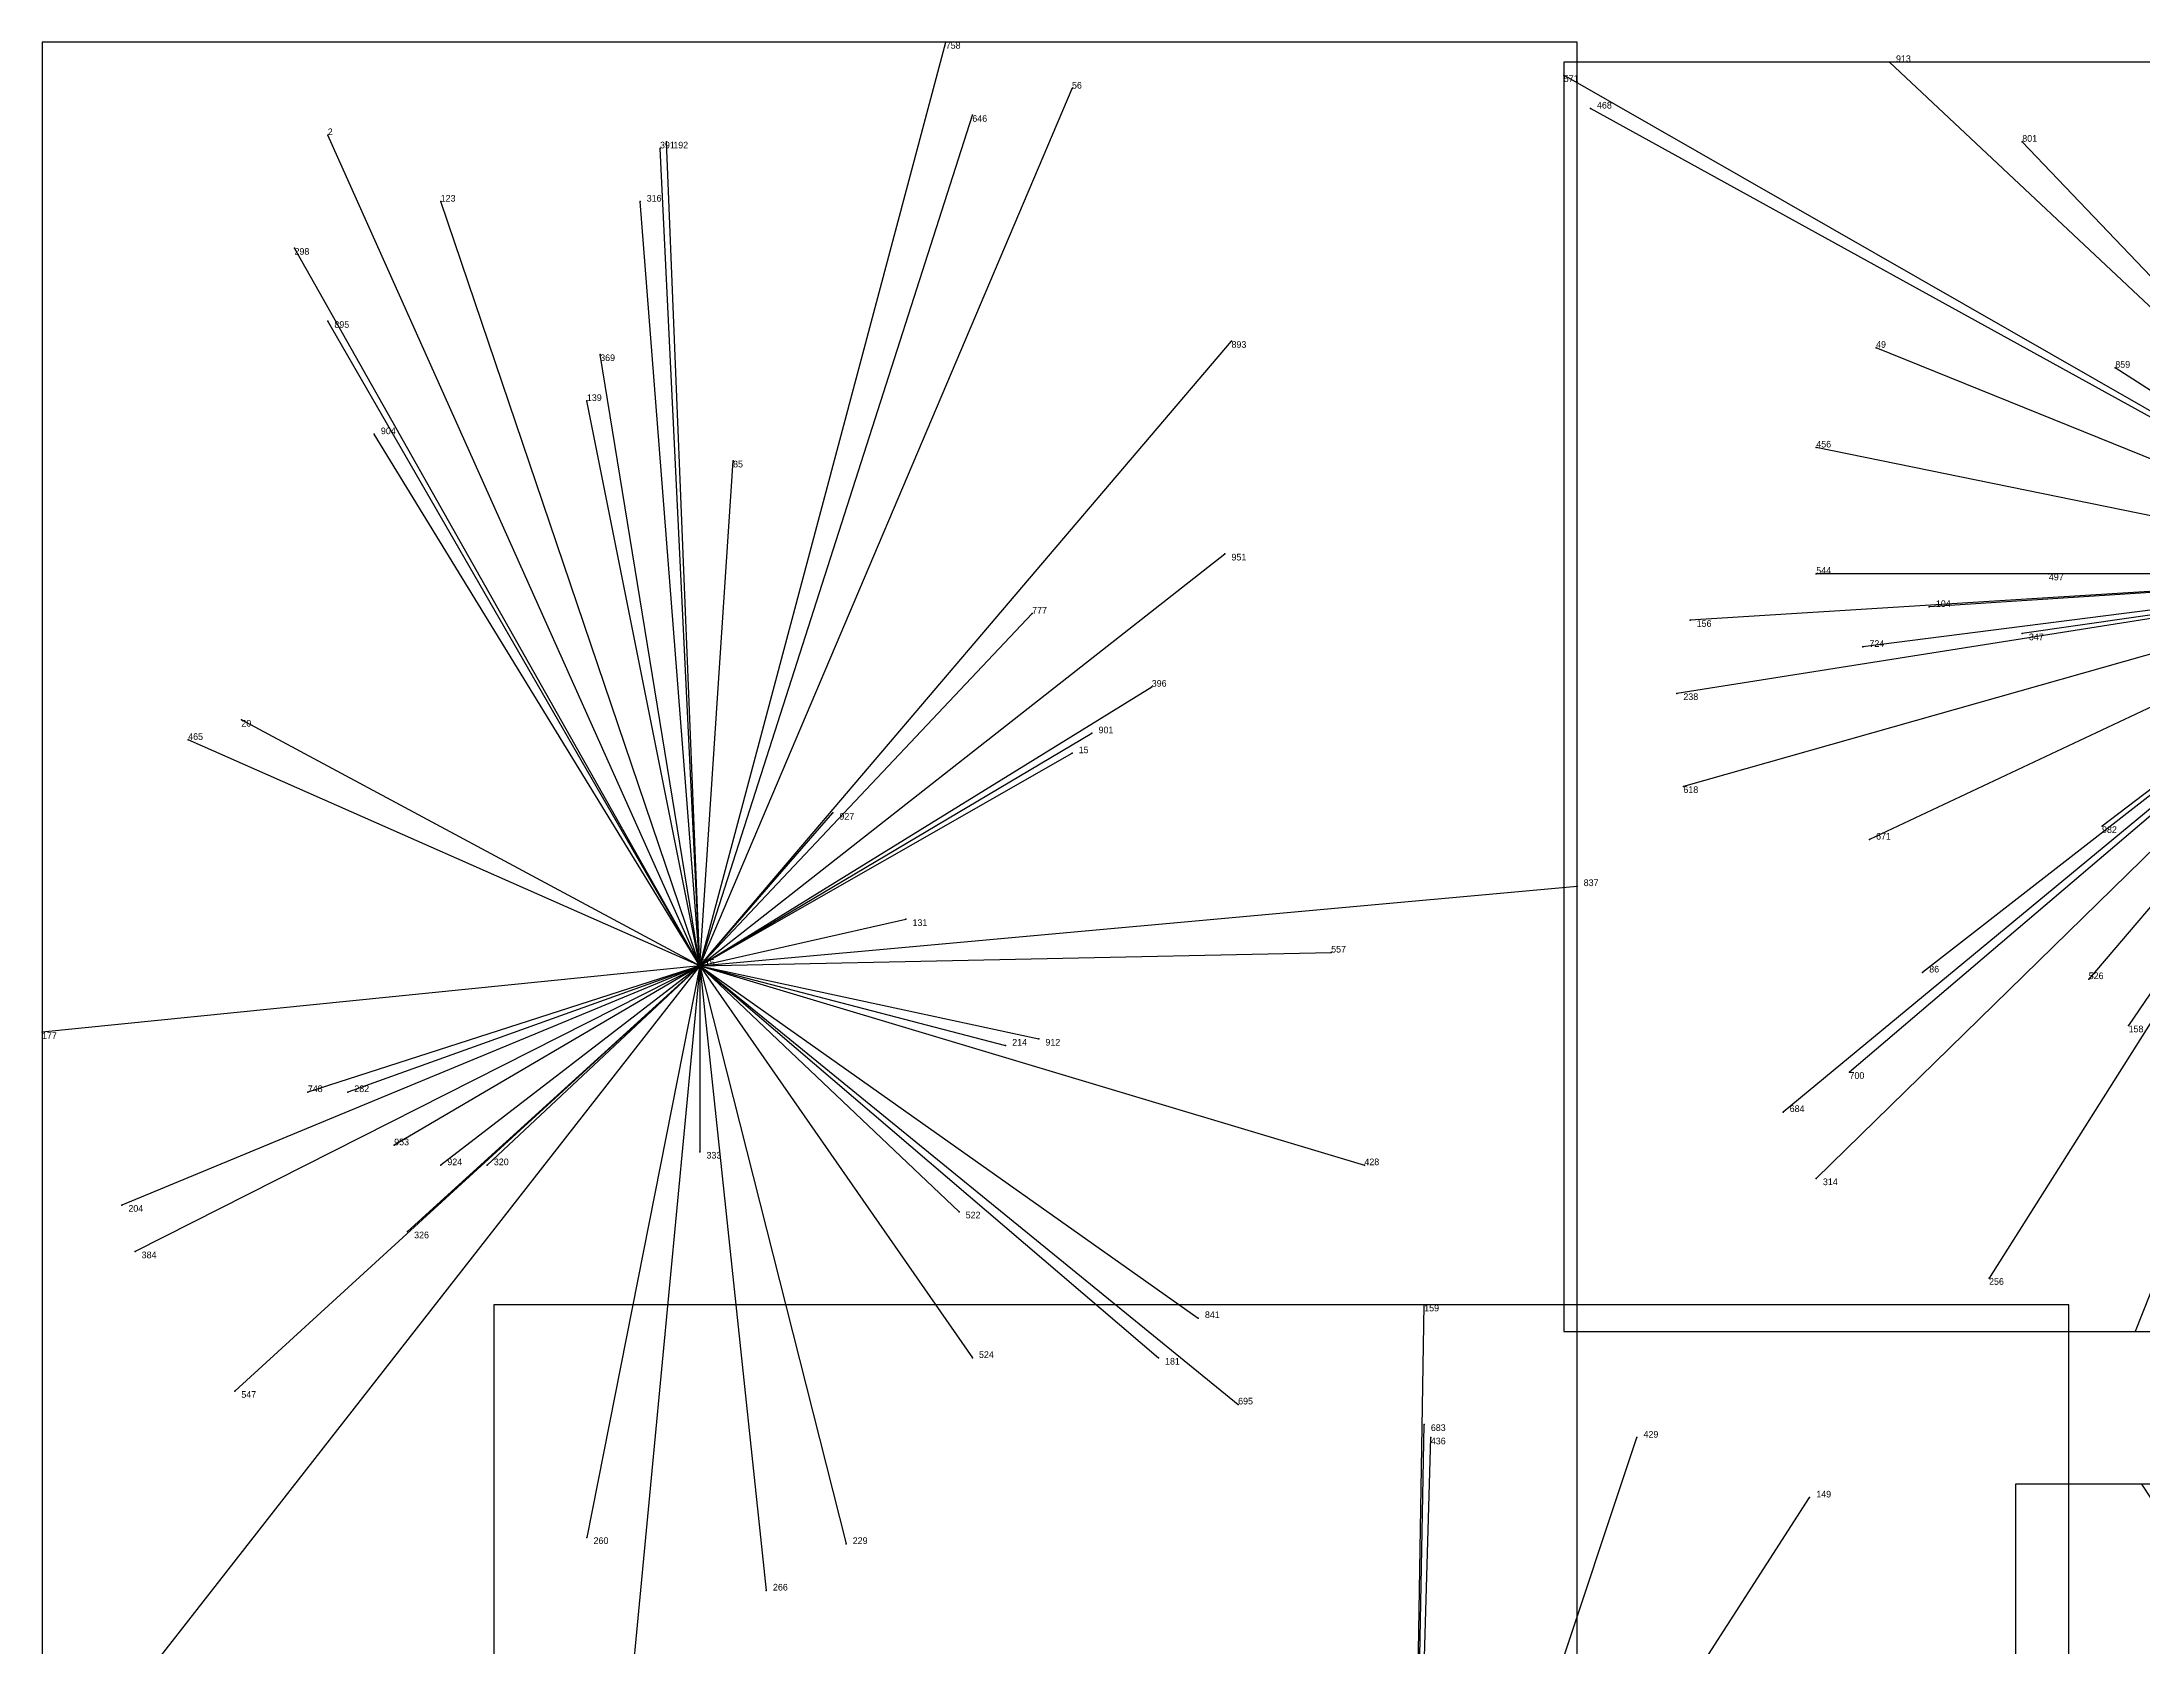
# Model space of a CAD drawing. Extents: x 0 to 1, y 0 to 1.
# Drawn here: x 0.2 to 0.516, y 0.7585 to 1 of the extents above; entities that cross this region are included whole.
import ezdxf

# ---------------------------------------------------------------- set-up
doc = ezdxf.new("R2010")
doc.units = 0
for name, color, linetype in [('Clients', 3, 'CONTINUOUS'), ('Facilities', 3, 'CONTINUOUS'), ('Facilities_lines', 3, 'CONTINUOUS'), ('Min_max_boxes', 1, 'CONTINUOUS'), ('Normals', 1, 'CONTINUOUS'), ('Source_points', 5, 'CONTINUOUS'), ('Text', 3, 'CONTINUOUS')]:
    doc.layers.add(name, color=color, linetype=linetype)

msp = doc.modelspace()

# ---------------------------------------------------------------- linework, layer by layer
at = {"layer": 'Clients', "color": 5}
for p in [(0.336, 1), (0.478, 0.997), (0.355, 0.993), (0.429, 0.995), (0.433, 0.99), (0.243, 0.986), (0.34, 0.989), (0.293, 0.984), (0.294, 0.985), (0.498, 0.985), (0.26, 0.976), (0.29, 0.976), (0.238, 0.969), (0.243, 0.958), (0.379, 0.955), (0.284, 0.953), (0.476, 0.954), (0.512, 0.951), (0.282, 0.946), (0.25, 0.941), (0.467, 0.939), (0.304, 0.937), (0.378, 0.923), (0.467, 0.92), (0.502, 0.92), (0.349, 0.914), (0.484, 0.915), (0.448, 0.913), (0.498, 0.911), (0.474, 0.909), (0.367, 0.903), (0.446, 0.902), (0.23, 0.898), (0.222, 0.895), (0.358, 0.896), (0.355, 0.893), (0.447, 0.888), (0.319, 0.884), (0.51, 0.882), (0.475, 0.88), (0.431, 0.873), (0.33, 0.868), (0.394, 0.863), (0.483, 0.86), (0.508, 0.859), (0.2, 0.851), (0.514, 0.852), (0.345, 0.849), (0.35, 0.85), (0.472, 0.845), (0.24, 0.842), (0.246, 0.842), (0.462, 0.839), (0.253, 0.834), (0.299, 0.833), (0.26, 0.831), (0.267, 0.831), (0.399, 0.831), (0.467, 0.829), (0.212, 0.825), (0.338, 0.824), (0.255, 0.821), (0.214, 0.818), (0.493, 0.814), (0.408, 0.81), (0.374, 0.808), (0.515, 0.806), (0.34, 0.802), (0.368, 0.802), (0.229, 0.797), (0.38, 0.795), (0.408, 0.792), (0.409, 0.79), (0.44, 0.79), (0.466, 0.781), (0.516, 0.783), (0.282, 0.775), (0.321, 0.774), (0.309, 0.767)]:
    msp.add_point(p, dxfattribs=at)
at = {"layer": 'Facilities', "color": 3}
msp.add_point((0.299, 0.861), dxfattribs=at)
at = {"layer": 'Facilities_lines', "color": 3}
for p, q in [((0.299, 0.861), (0.336, 1)), ((0.56, 0.92), (0.478, 0.997)), ((0.299, 0.861), (0.355, 0.993)), ((0.56, 0.92), (0.429, 0.995)), ((0.56, 0.92), (0.433, 0.99)), ((0.299, 0.861), (0.243, 0.986)), ((0.299, 0.861), (0.34, 0.989)), ((0.299, 0.861), (0.293, 0.984)), ((0.299, 0.861), (0.294, 0.985)), ((0.56, 0.92), (0.498, 0.985)), ((0.299, 0.861), (0.26, 0.976)), ((0.299, 0.861), (0.29, 0.976)), ((0.299, 0.861), (0.238, 0.969)), ((0.299, 0.861), (0.243, 0.958)), ((0.299, 0.861), (0.379, 0.955)), ((0.299, 0.861), (0.284, 0.953)), ((0.56, 0.92), (0.476, 0.954)), ((0.56, 0.92), (0.512, 0.951)), ((0.299, 0.861), (0.282, 0.946)), ((0.299, 0.861), (0.25, 0.941)), ((0.56, 0.92), (0.467, 0.939)), ((0.299, 0.861), (0.304, 0.937)), ((0.299, 0.861), (0.378, 0.923)), ((0.56, 0.92), (0.446, 0.902)), ((0.56, 0.92), (0.447, 0.888)), ((0.56, 0.92), (0.448, 0.913)), ((0.56, 0.92), (0.462, 0.839)), ((0.56, 0.92), (0.467, 0.829)), ((0.56, 0.92), (0.467, 0.92)), ((0.56, 0.92), (0.472, 0.845)), ((0.56, 0.92), (0.474, 0.909)), ((0.56, 0.92), (0.475, 0.88)), ((0.56, 0.92), (0.483, 0.86)), ((0.56, 0.92), (0.484, 0.915)), ((0.56, 0.92), (0.493, 0.814)), ((0.56, 0.92), (0.498, 0.911)), ((0.56, 0.92), (0.502, 0.92)), ((0.56, 0.92), (0.508, 0.859)), ((0.56, 0.92), (0.51, 0.882)), ((0.56, 0.92), (0.514, 0.852)), ((0.56, 0.92), (0.515, 0.806)), ((0.299, 0.861), (0.349, 0.914)), ((0.299, 0.861), (0.367, 0.903)), ((0.299, 0.861), (0.23, 0.898)), ((0.299, 0.861), (0.222, 0.895)), ((0.299, 0.861), (0.358, 0.896)), ((0.299, 0.861), (0.355, 0.893)), ((0.299, 0.861), (0.319, 0.884)), ((0.299, 0.861), (0.431, 0.873)), ((0.299, 0.861), (0.33, 0.868)), ((0.299, 0.861), (0.394, 0.863)), ((0.299, 0.861), (0.2, 0.851)), ((0.299, 0.861), (0.212, 0.825)), ((0.299, 0.861), (0.213, 0.751)), ((0.299, 0.861), (0.214, 0.818)), ((0.299, 0.861), (0.229, 0.797)), ((0.299, 0.861), (0.24, 0.842)), ((0.299, 0.861), (0.246, 0.842)), ((0.299, 0.861), (0.253, 0.834)), ((0.299, 0.861), (0.255, 0.821)), ((0.299, 0.861), (0.26, 0.831)), ((0.299, 0.861), (0.267, 0.831)), ((0.299, 0.861), (0.282, 0.775)), ((0.299, 0.861), (0.287, 0.735)), ((0.299, 0.861), (0.309, 0.767)), ((0.299, 0.861), (0.321, 0.774)), ((0.299, 0.861), (0.345, 0.849)), ((0.299, 0.861), (0.299, 0.833)), ((0.299, 0.861), (0.338, 0.824)), ((0.299, 0.861), (0.34, 0.802)), ((0.299, 0.861), (0.368, 0.802)), ((0.299, 0.861), (0.399, 0.831)), ((0.299, 0.861), (0.38, 0.795)), ((0.299, 0.861), (0.374, 0.808)), ((0.299, 0.861), (0.35, 0.85)), ((0.406, 0.688), (0.408, 0.81)), ((0.406, 0.688), (0.408, 0.792)), ((0.406, 0.688), (0.44, 0.79)), ((0.406, 0.688), (0.409, 0.79)), ((0.406, 0.688), (0.466, 0.781)), ((0.584, 0.679), (0.516, 0.783))]:
    msp.add_line(p, q, dxfattribs=at)
at = {"layer": 'Min_max_boxes', "color": 1}
for p, q in [((0.431, 1), (0.2, 1)), ((0.2, 1), (0.2, 0.735)), ((0.431, 1), (0.2, 1)), ((0.2, 1), (0.2, 0.735)), ((0.2, 1), (0.2, 1)), ((0.431, 0.735), (0.431, 1)), ((0.431, 0.735), (0.431, 1)), ((0.431, 1), (0.431, 1)), ((0.702, 0.997), (0.429, 0.997)), ((0.429, 0.997), (0.429, 0.806)), ((0.702, 0.997), (0.429, 0.997)), ((0.429, 0.997), (0.429, 0.806)), ((0.429, 0.997), (0.429, 0.997)), ((0.505, 0.81), (0.268, 0.81)), ((0.268, 0.81), (0.268, 0.538)), ((0.505, 0.81), (0.268, 0.81)), ((0.268, 0.81), (0.268, 0.538)), ((0.268, 0.81), (0.268, 0.81)), ((0.505, 0.538), (0.505, 0.81)), ((0.505, 0.538), (0.505, 0.81)), ((0.505, 0.81), (0.505, 0.81)), ((0.429, 0.806), (0.702, 0.806)), ((0.429, 0.806), (0.702, 0.806)), ((0.429, 0.806), (0.429, 0.806)), ((0.712, 0.783), (0.497, 0.783)), ((0.497, 0.783), (0.497, 0.546)), ((0.712, 0.783), (0.497, 0.783)), ((0.497, 0.783), (0.497, 0.546)), ((0.497, 0.783), (0.497, 0.783))]:
    msp.add_line(p, q, dxfattribs=at)
at = {"layer": 'Normals', "color": 1}
for p, q in [((0.336, 1), (0.336, 1, 0.1)), ((0.478, 0.997), (0.478, 0.997, 0.1)), ((0.355, 0.993), (0.355, 0.993, 0.1)), ((0.429, 0.995), (0.429, 0.995, 0.1)), ((0.433, 0.99), (0.433, 0.99, 0.1)), ((0.243, 0.986), (0.243, 0.986, 0.1)), ((0.34, 0.989), (0.34, 0.989, 0.1)), ((0.293, 0.984), (0.293, 0.984, 0.1)), ((0.294, 0.985), (0.294, 0.985, 0.1)), ((0.498, 0.985), (0.498, 0.985, 0.1)), ((0.26, 0.976), (0.26, 0.976, 0.1)), ((0.29, 0.976), (0.29, 0.976, 0.1)), ((0.238, 0.969), (0.238, 0.969, 0.1)), ((0.243, 0.958), (0.243, 0.958, 0.1)), ((0.379, 0.955), (0.379, 0.955, 0.1)), ((0.284, 0.953), (0.284, 0.953, 0.1)), ((0.476, 0.954), (0.476, 0.954, 0.1)), ((0.512, 0.951), (0.512, 0.951, 0.1)), ((0.282, 0.946), (0.282, 0.946, 0.1)), ((0.25, 0.941), (0.25, 0.941, 0.1)), ((0.467, 0.939), (0.467, 0.939, 0.1)), ((0.304, 0.937), (0.304, 0.937, 0.1)), ((0.378, 0.923), (0.378, 0.923, 0.1)), ((0.467, 0.92), (0.467, 0.92, 0.1)), ((0.502, 0.92), (0.502, 0.92, 0.1)), ((0.349, 0.914), (0.349, 0.914, 0.1)), ((0.484, 0.915), (0.484, 0.915, 0.1)), ((0.448, 0.913), (0.448, 0.913, 0.1)), ((0.498, 0.911), (0.498, 0.911, 0.1)), ((0.474, 0.909), (0.474, 0.909, 0.1)), ((0.367, 0.903), (0.367, 0.903, 0.1)), ((0.446, 0.902), (0.446, 0.902, 0.1)), ((0.23, 0.898), (0.23, 0.898, 0.1)), ((0.222, 0.895), (0.222, 0.895, 0.1)), ((0.358, 0.896), (0.358, 0.896, 0.1)), ((0.355, 0.893), (0.355, 0.893, 0.1)), ((0.447, 0.888), (0.447, 0.888, 0.1)), ((0.319, 0.884), (0.319, 0.884, 0.1)), ((0.51, 0.882), (0.51, 0.882, 0.1)), ((0.475, 0.88), (0.475, 0.88, 0.1)), ((0.431, 0.873), (0.431, 0.873, 0.1)), ((0.33, 0.868), (0.33, 0.868, 0.1)), ((0.394, 0.863), (0.394, 0.863, 0.1)), ((0.299, 0.861), (0.299, 0.861, 0.1)), ((0.483, 0.86), (0.483, 0.86, 0.1)), ((0.508, 0.859), (0.508, 0.859, 0.1)), ((0.2, 0.851), (0.2, 0.851, 0.1)), ((0.514, 0.852), (0.514, 0.852, 0.1)), ((0.345, 0.849), (0.345, 0.849, 0.1)), ((0.35, 0.85), (0.35, 0.85, 0.1)), ((0.472, 0.845), (0.472, 0.845, 0.1)), ((0.24, 0.842), (0.24, 0.842, 0.1)), ((0.246, 0.842), (0.246, 0.842, 0.1)), ((0.462, 0.839), (0.462, 0.839, 0.1)), ((0.253, 0.834), (0.253, 0.834, 0.1)), ((0.299, 0.833), (0.299, 0.833, 0.1)), ((0.26, 0.831), (0.26, 0.831, 0.1)), ((0.267, 0.831), (0.267, 0.831, 0.1)), ((0.399, 0.831), (0.399, 0.831, 0.1)), ((0.467, 0.829), (0.467, 0.829, 0.1)), ((0.212, 0.825), (0.212, 0.825, 0.1)), ((0.338, 0.824), (0.338, 0.824, 0.1)), ((0.255, 0.821), (0.255, 0.821, 0.1)), ((0.214, 0.818), (0.214, 0.818, 0.1)), ((0.493, 0.814), (0.493, 0.814, 0.1)), ((0.408, 0.81), (0.408, 0.81, 0.1)), ((0.374, 0.808), (0.374, 0.808, 0.1)), ((0.515, 0.806), (0.515, 0.806, 0.1)), ((0.34, 0.802), (0.34, 0.802, 0.1)), ((0.368, 0.802), (0.368, 0.802, 0.1)), ((0.229, 0.797), (0.229, 0.797, 0.1)), ((0.38, 0.795), (0.38, 0.795, 0.1)), ((0.408, 0.792), (0.408, 0.792, 0.1)), ((0.409, 0.79), (0.409, 0.79, 0.1)), ((0.44, 0.79), (0.44, 0.79, 0.1)), ((0.466, 0.781), (0.466, 0.781, 0.1)), ((0.516, 0.783), (0.516, 0.783, 0.1)), ((0.282, 0.775), (0.282, 0.775, 0.1)), ((0.321, 0.774), (0.321, 0.774, 0.1)), ((0.309, 0.767), (0.309, 0.767, 0.1))]:
    msp.add_line(p, q, dxfattribs=at)
at = {"layer": 'Source_points', "color": 5}
for p in [(0.336, 1), (0.478, 0.997), (0.355, 0.993), (0.429, 0.995), (0.433, 0.99), (0.243, 0.986), (0.34, 0.989), (0.293, 0.984), (0.294, 0.985), (0.498, 0.985), (0.26, 0.976), (0.29, 0.976), (0.238, 0.969), (0.243, 0.958), (0.379, 0.955), (0.284, 0.953), (0.476, 0.954), (0.512, 0.951), (0.282, 0.946), (0.25, 0.941), (0.467, 0.939), (0.304, 0.937), (0.378, 0.923), (0.467, 0.92), (0.502, 0.92), (0.349, 0.914), (0.484, 0.915), (0.448, 0.913), (0.498, 0.911), (0.474, 0.909), (0.367, 0.903), (0.446, 0.902), (0.23, 0.898), (0.222, 0.895), (0.358, 0.896), (0.355, 0.893), (0.447, 0.888), (0.319, 0.884), (0.51, 0.882), (0.475, 0.88), (0.431, 0.873), (0.33, 0.868), (0.394, 0.863), (0.299, 0.861), (0.483, 0.86), (0.508, 0.859), (0.2, 0.851), (0.514, 0.852), (0.345, 0.849), (0.35, 0.85), (0.472, 0.845), (0.24, 0.842), (0.246, 0.842), (0.462, 0.839), (0.253, 0.834), (0.299, 0.833), (0.26, 0.831), (0.267, 0.831), (0.399, 0.831), (0.467, 0.829), (0.212, 0.825), (0.338, 0.824), (0.255, 0.821), (0.214, 0.818), (0.493, 0.814), (0.408, 0.81), (0.374, 0.808), (0.515, 0.806), (0.34, 0.802), (0.368, 0.802), (0.229, 0.797), (0.38, 0.795), (0.408, 0.792), (0.409, 0.79), (0.44, 0.79), (0.466, 0.781), (0.516, 0.783), (0.282, 0.775), (0.321, 0.774), (0.309, 0.767)]:
    msp.add_point(p, dxfattribs=at)

# ---------------------------------------------------------------- texts
at = {"layer": 'Text', "color": 3}
for s, p in [('758', (0.336, 0.999)), ('913', (0.479, 0.997)), ('56', (0.355, 0.993)), ('571', (0.429, 0.994)), ('468', (0.434, 0.99)), ('2', (0.243, 0.986)), ('646', (0.34, 0.988)), ('801', (0.498, 0.985)), ('391', (0.293, 0.984)), ('192', (0.295, 0.984)), ('123', (0.26, 0.976)), ('316', (0.291, 0.976)), ('298', (0.238, 0.968)), ('895', (0.244, 0.957)), ('893', (0.379, 0.954)), ('49', (0.476, 0.954)), ('369', (0.284, 0.952)), ('859', (0.512, 0.951)), ('139', (0.282, 0.946)), ('904', (0.251, 0.941)), ('456', (0.467, 0.939)), ('85', (0.304, 0.936)), ('951', (0.379, 0.922)), ('544', (0.467, 0.92)), ('497', (0.502, 0.919)), ('777', (0.349, 0.914)), ('104', (0.485, 0.915)), ('156', (0.449, 0.912)), ('347', (0.499, 0.91)), ('724', (0.475, 0.909)), ('396', (0.367, 0.903)), ('238', (0.447, 0.901)), ('20', (0.23, 0.897)), ('465', (0.222, 0.895)), ('901', (0.359, 0.896)), ('15', (0.356, 0.893)), ('618', (0.447, 0.887)), ('927', (0.32, 0.883)), ('982', (0.51, 0.881)), ('671', (0.476, 0.88)), ('837', (0.432, 0.873)), ('131', (0.331, 0.867)), ('557', (0.394, 0.863)), ('615', (0.299, 0.861)), ('86', (0.484, 0.86)), ('526', (0.508, 0.859)), ('177', (0.2, 0.85)), ('158', (0.514, 0.851)), ('214', (0.346, 0.849)), ('912', (0.351, 0.849)), ('700', (0.472, 0.844)), ('748', (0.24, 0.842)), ('282', (0.247, 0.842)), ('684', (0.463, 0.839)), ('953', (0.253, 0.834)), ('924', (0.261, 0.831)), ('320', (0.268, 0.831)), ('333', (0.3, 0.832)), ('428', (0.399, 0.831)), ('314', (0.468, 0.828)), ('204', (0.213, 0.824)), ('522', (0.339, 0.823)), ('326', (0.256, 0.82)), ('384', (0.215, 0.817)), ('256', (0.493, 0.813)), ('841', (0.375, 0.808)), ('159', (0.408, 0.809)), ('524', (0.341, 0.802)), ('181', (0.369, 0.801)), ('547', (0.23, 0.796)), ('695', (0.38, 0.795)), ('683', (0.409, 0.791)), ('429', (0.441, 0.79)), ('436', (0.409, 0.789)), ('149', (0.467, 0.781)), ('260', (0.283, 0.774)), ('229', (0.322, 0.774)), ('266', (0.31, 0.767))]:
    msp.add_text(s, height=0.001, dxfattribs=at).set_placement(p)

doc.saveas('drawing.dxf')
